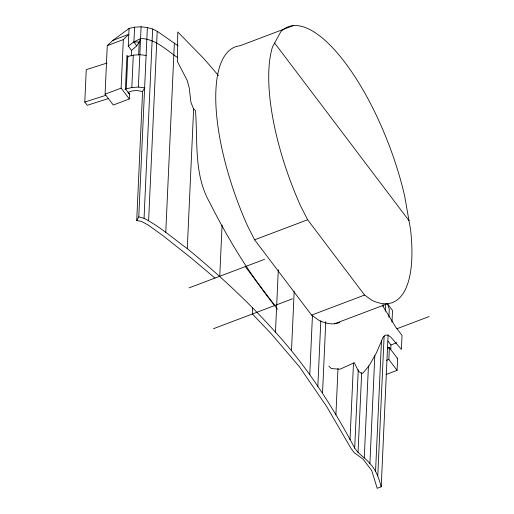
<?xml version="1.0" encoding="UTF-8"?>
<svg xmlns="http://www.w3.org/2000/svg" width="514" height="514" viewBox="0 0 514 514"><rect width="100%" height="100%" fill="white"/><g stroke="black" fill="none" stroke-linecap="round" stroke-linejoin="round"><path stroke-width="0.77" d="M108.396 98.572L87.258 105.306L84.791 102.048L86.262 69.66L107.021 63.036M128.731 93.195L128.963 92.88L129.554 94.28L129.342 98.977L113.292 105.049L105.074 94.19L107.278 45.662L112.842 40.439L129.072 28.443L134.584 27.197L141.106 26.786L147.37 27.563L152.652 29.028L157.22 31.277L178.165 45.9M105.621 93.844L105.55 95.424L84.791 102.048M129.342 98.977L121.124 88.119L123.328 39.591L128.808 34.265L112.842 40.439M124.818 89.275L126.303 88.806L127.774 56.411L133.287 55.165L139.834 54.67L146.105 55.448M131.288 56.007L131.545 50.449L128.275 45.997L129.072 28.443M126.303 88.806L131.815 87.553L133.287 55.165M131.545 50.449L136.705 45.868L133.916 41.962L134.584 27.197M138.645 55.056L139.236 41.987L140.573 38.524C155.305 38.704 166.176 49.877 177.632 57.632M131.815 87.553L138.369 87.059L141.106 26.786M214.968 278.08L191.748 258.478L163.394 236.01L148.032 224.933L141.395 221.399L136.718 220.551L142.571 91.531L144.633 87.836L138.369 87.059M136.718 220.551L138.774 216.85L147.37 27.563M252.689 307.584L252.4 313.983L270.782 333.258L299.495 366.855L326.859 406.818L351.049 448.491L354.287 452.776L362.987 459.021L371.738 470.593L377.186 488.3L381.208 486.777C378.902 478.367 376.158 469.924 369.907 463.544C365.364 457.82 358.605 454.318 354.699 448.079C332.635 406.69 307.224 366.893 275.472 332.192C248.435 301.969 218.559 274.405 187.282 248.628C173.077 238.316 159.693 226.449 144.055 218.321L152.652 29.028M148.623 220.57L157.22 31.277M165.771 232.309L174.368 43.022M187.282 248.628L193.643 108.666M219.754 276.269L222.08 225.081M275.472 332.192L278.305 269.811M291.496 350.606L294.181 291.419M309.762 374.745L312.448 315.564M317.832 386.444L320.813 320.858M322.548 392.67L325.78 321.488M335.893 414.92L338 368.532M350.008 439.804L353.491 363.025M354.699 448.079L358.258 369.701M358.04 452.5L361.676 372.521M364.272 457.768L368.448 365.788M369.907 463.544L374.809 355.572M375.573 471.036L381.491 340.666M383.052 306.273L383.129 304.673M377.771 475.99L384.125 336.021M385.249 311.227L385.577 304.031M381.208 486.777L388.109 334.813M388.912 317.222L389.271 309.222L387.44 303.466M385.969 374.533L397.071 370.331L388.854 359.472L389.387 347.734L389.047 347.284L388.301 347.567L387.909 348.293L389.387 347.734M390.736 349.661L390.948 344.965L388.044 341.135M391.983 322.162L392.516 310.43L387.196 303.401M397.071 370.331L397.605 358.592L389.047 347.284M136.705 45.868L139.236 41.987L133.916 41.962L128.275 45.997M133.916 41.962L140.573 38.524M107.278 45.662L123.328 39.591M105.074 94.19L121.124 88.119M293.057 25.7L240.051 45.759A147.389 52.486 69.3 0 0 247.562 225.935L254.616 239.813L311.593 315.114L319.04 320.408A147.389 52.486 69.3 0 0 339.799 322.484M254.616 239.813L307.623 219.754L364.599 295.055L372.046 300.349A147.389 52.486 69.3 0 0 410.564 229.52L404.544 195.461A147.389 52.486 69.3 0 0 280.734 31.829L272.478 47.018A147.389 52.486 69.3 0 0 300.568 205.876L307.623 219.754M189.133 287.859L264.575 259.307M213.49 328.703L292.505 298.807M311.593 315.114L364.599 295.055M334.582 323.749L387.588 303.69M396.962 328.722L429.209 316.521M390.948 344.965L396.872 342.722M386.631 360.308L388.854 359.472M128.025 92.321L132.554 90.875L137.032 90.522L142.571 91.531M138.774 216.85L144.055 218.321M328.819 366.18L331.363 368.583L340.075 369.18L354.313 362.73L358.354 371.012L361.426 373.517L363.019 373.016L369.251 365.512L376.415 352.887L383.026 337.364L385.025 335.301L387.672 335.038L390.846 337.152L401.402 349.391L402.038 335.424L395.581 326.898L382.268 305.059M218.482 75.552L203.897 58.667L177.773 31.977L177.369 61.449L187.154 80.338L189.223 87.798L190.951 102.453L193.508 108.743L195.487 110.696C197.858 141.279 193.72 174.49 209.571 202.272C228.248 239.46 250.055 275.067 276.185 307.513L277.528 309.197M397.258 358.149L397.605 358.592M274.637 43.047L408.99 220.622M128.07 56.803L126.964 55.345L125.448 88.851L129.554 94.28M245.332 266.586L274.784 305.509"/></g></svg>
